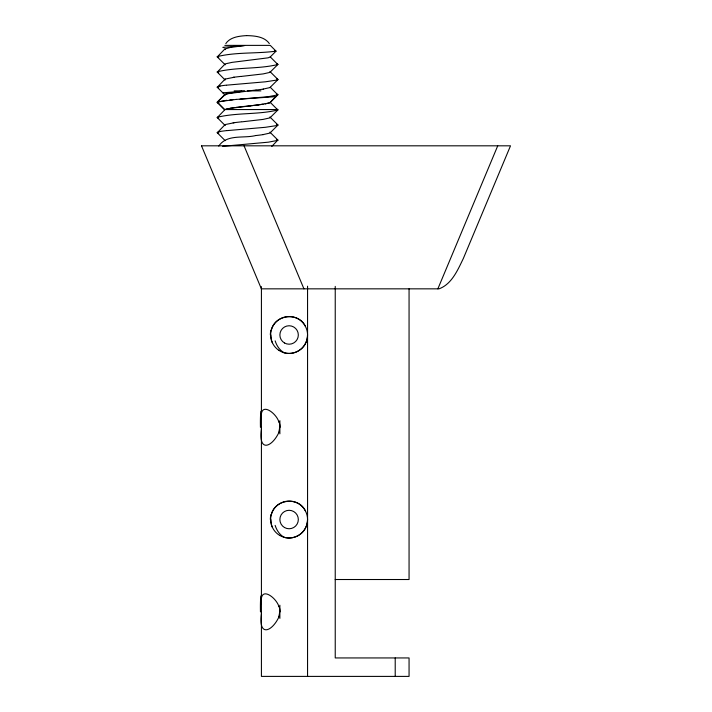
<?xml version="1.0" encoding="UTF-8"?>
<svg xmlns="http://www.w3.org/2000/svg" width="712" height="712" viewBox="0 0 712 712"><rect width="100%" height="100%" fill="white"/><g stroke="black" fill="none" stroke-linecap="round" stroke-linejoin="round"><path stroke-width="1.07" d="M261.42 613.219L261.42 611.804M261.42 428.66L261.42 427.253M261.455 419.243C259.123 400.019 276.443 412.978 278.926 422.118M261.455 603.794C259.123 584.57 276.443 597.528 278.926 606.668M224.832 79.7L217.258 72.108L225.188 63.893L231.97 62.38L268.148 57.823L270.275 56.916L276.034 51.148L274.494 50.73M224.832 125.179L217.258 117.596L225.188 109.381M271.219 330.421C274.369 314.775 298.337 311.42 305.306 326.149M271.219 514.972C274.369 499.326 298.337 495.97 305.306 510.7M278.926 432.398C271.948 447.314 258.171 452.77 261.42 429.131M278.926 616.948C271.94 631.882 258.171 637.32 261.42 613.682M437.862 288.841L497.733 145.818M225.802 43.601C230.216 36.997 239.303 36.054 246.575 35.609M225.188 64.81L217.258 56.916L224.832 49.021L230.012 47.508L244.608 45.532L222.865 47.357L223.737 47.66M223.737 93.147L222.865 92.845L244.608 91.02L230.012 92.996L224.832 94.509L217.258 102.101L224.342 109.55L277.662 109.55M241.893 76.353L263.137 73.915L269.91 72.393L277.849 64.507L270.275 56.916M263.137 89.107L269.91 87.585L277.849 79.7M265.095 103.979L269.91 102.706L275.873 96.485M270.275 102.457L277.849 94.856L270.275 87.282M241.893 121.841L263.137 119.402L269.91 117.88L277.849 109.995L270.275 102.403M263.137 134.586L269.91 133.073L277.849 125.179M271.788 146.423L277.849 140.041L269.91 132.147M225.188 95.177L217.258 87.264L224.832 79.388M255.937 89.997L225.9 93.957L217.258 102.145L226.772 100.276M225.188 140.665L217.258 132.752L224.832 124.876M218.771 146.111C226.932 133.749 243.629 138.715 255.937 135.485M277.849 94.856L268.335 96.69L240.006 99.11M277.849 140.344L268.335 142.178L222.669 146.316M217.267 71.796C236.971 66.99 258.144 69.304 277.849 64.507M217.267 117.284C236.971 112.478 258.144 114.819 277.849 109.995M217.258 56.613C236.366 51.887 256.614 53.827 276.034 51.148L270.275 45.381L224.832 45.381M217.258 86.962L220.088 86.054M217.258 132.45L220.088 131.542M276.034 96.636L236.384 99.413M225.188 109.443L228.33 108.473M225.188 79.076L234.168 77.252M225.188 124.564L234.168 122.74M277.368 79.984L265.398 81.809L226.772 85.155M277.368 125.472L265.398 127.297L226.772 130.643M217.739 101.843L236.384 99.369M269.207 103.009L258.518 104.886M226.95 108.829L263.137 104.228M230.012 108.224L234.168 107.619M244.697 106.408L250.41 105.803M229.709 100.027L232.931 99.716M246.583 35.609C254.478 35.787 264.455 36.499 269.35 43.601M234.168 90.869L241.893 90.869M247.553 90.869L260.939 90.869M201.532 145.818L510.504 145.818L463.352 258.456C457.798 269.821 451.817 284.222 439.019 288.841L261.384 288.841M335.183 579.515L409.062 579.515L409.062 288.841M283.75 352.645C292.151 355.368 302.039 351.025 305.724 342.997A18.441 18.361 -75 0 0 307.504 334.978M283.75 537.195C292.151 539.918 302.039 535.575 305.724 527.548A18.441 18.361 -75 0 0 307.504 519.529M276.425 63.591L277.849 64.205M218.682 57.521L217.258 56.916M276.425 78.774L277.368 79.076M276.425 93.948L277.849 94.554M218.682 87.888L217.258 87.264M276.425 109.078L277.368 109.443M276.425 124.253L277.368 124.564M276.425 139.436L277.849 140.041M218.682 133.375L217.258 132.752M218.682 72.713L217.258 72.108M218.682 118.201L217.258 117.596M277.368 109.381L277.849 109.684M217.258 102.448L218.682 103.053L217.258 102.403L224.832 109.684M269.91 71.503L277.849 79.388M269.91 116.99L277.849 124.876M225.188 49.635L224.832 49.021M272.34 342.703L271.343 340.016M272.34 527.254L271.343 524.566M244.056 145.818L303.935 288.841M201.496 145.818L261.375 288.841M395.213 657.941L395.213 676.4M335.236 286.384L335.236 657.941L409.062 657.941L409.062 676.4L261.42 676.4L261.42 286.642M307.557 286.18L307.557 676.4M279.869 420.667L279.869 433.848M279.869 605.218L279.869 618.399M279.051 422.038A12.06 9.648 90 0 1 280.074 427.253M279.585 427.253A12.06 9.158 -88.4 0 1 278.641 432.22M260.45 427.271A18.441 1.593 88.7 0 1 260.868 411.322M260.458 611.822A18.441 1.593 88.7 0 1 260.868 595.953M279.051 606.588A12.06 9.648 90 0 1 280.074 611.804M279.585 611.804A12.06 9.158 -88.4 0 1 278.641 616.77M270.346 334.978A11.881 7.601 89.1 0 1 270.969 330.243M271.53 339.873A11.997 7.191 -90 0 1 270.854 334.978M283.794 352.52A24.751 18.227 -82.1 0 1 275.152 340.861M270.346 519.529A11.881 7.601 89.1 0 1 270.969 514.794M271.53 524.424A11.997 7.191 -90 0 1 270.854 519.529M283.794 537.071A24.751 18.227 -82.1 0 1 275.152 525.42M233.153 77.323A23.015 0.65 -5.9 0 1 241.341 76.353M225.134 79.984A23.007 2.439 -2.3 0 1 225.25 79.076M236.188 107.334A23.033 0.721 -5.8 0 1 244.572 106.391M258.296 104.895A23.033 0.739 -5.8 0 1 250.339 105.785M270.293 102.154A23.024 2.448 -0.1 0 1 269.857 102.759M263.404 89.107A22.971 1.718 -4.4 0 1 256.124 90.024M219.785 86.063A30.572 1.7 -3.3 0 1 226.363 85.155M277.28 79.076A30.474 2.43 1.7 0 1 277.449 79.984M233.153 122.811A23.015 0.65 -5.9 0 1 241.341 121.841M225.134 125.472A23.007 2.439 -2.3 0 1 225.25 124.555M263.404 134.586A22.971 1.718 -4.4 0 1 256.124 135.511M219.785 131.551A30.572 1.7 -3.3 0 1 226.363 130.643M277.28 124.555A30.474 2.43 1.7 0 1 277.449 125.472M284.488 342.97A9.229 9.229 0 0 0 298.328 334.978A9.229 9.229 0 0 0 284.488 326.986A9.229 9.229 0 0 0 284.488 342.97M278.73 350.251A18.459 18.459 0 0 0 307.504 336.331A18.459 18.459 0 0 0 281.062 318.371A18.459 18.459 0 0 0 278.73 350.251M279.869 535.513A18.459 18.459 0 0 0 307.557 519.529A18.459 18.459 0 0 0 279.869 503.553A18.459 18.459 0 0 0 279.869 535.513M284.488 527.521A9.229 9.229 0 0 0 298.328 519.529A9.229 9.229 0 0 0 284.488 511.536A9.229 9.229 0 0 0 284.488 527.521"/></g></svg>
